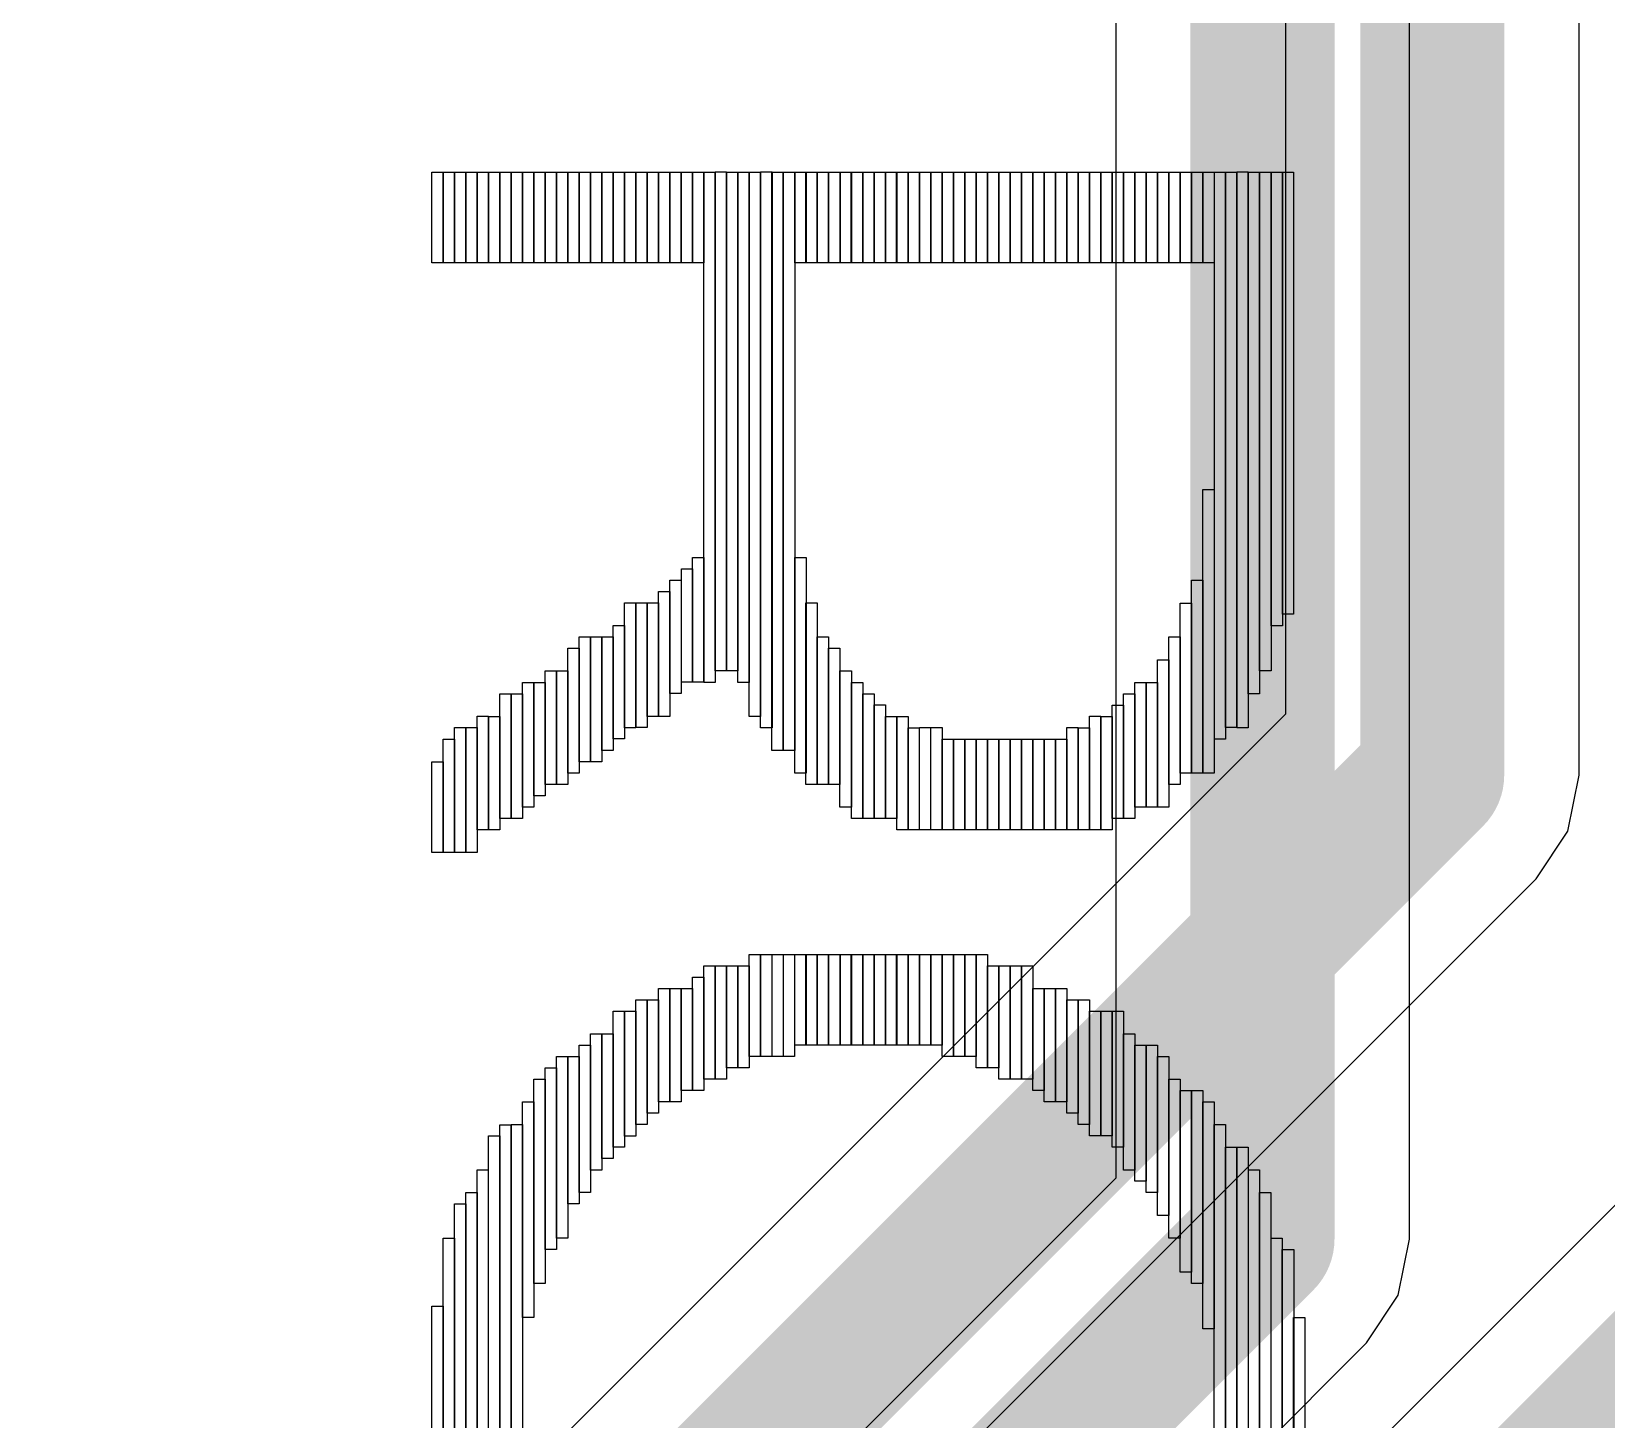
# Model space of a CAD drawing. Header units: millimetres. Extents: x -23 to 83, y -38 to 11.
# Drawn here: x -13.471 to -10.693, y -1.033 to 1.415 of the extents above; entities that cross this region are included whole.
import ezdxf

# ---------------------------------------------------------------- set-up
doc = ezdxf.new("R2010")
doc.units = ezdxf.units.MM
for name, color, linetype in [('BottomLayer', 5, 'Continuous'), ('TopLayer', 1, 'Continuous'), ('TopOverlay', 2, 'Continuous')]:
    doc.layers.add(name, color=color, linetype=linetype)

msp = doc.modelspace()

# ---------------------------------------------------------------- linework, layer by layer
at = {"layer": 'BottomLayer'}
for p, q in [((-11.2595, 5.4577), (-11.2595, 0.2112)), ((-10.7415, 0.1039), (-10.7415, 5.3504)), ((-11.2595, 0.2112), (-12.6848, -1.2142)), ((-10.7612, 0.0048), (-10.7415, 0.1039)), ((-10.8174, -0.0792), (-10.7612, 0.0048)), ((-12.3944, -1.6563), (-10.8174, -0.0792))]:
    msp.add_line(p, q, dxfattribs=at)
at = {"layer": 'BottomLayer', "const_width": 0.254}
for points in [[(-11.0005, 0.1039), (-11.0005, 5.4577)], [(-12.5776, -1.4732), (-11.0005, 0.1039)]]:
    msp.add_lwpolyline(points, dxfattribs=at)
at = {"layer": 'BottomLayer', "const_width": 0.127}
msp.add_lwpolyline([(-11.064, 0.1039, 1), (-10.937, 0.1039, 1)], format="xyb", close=True, dxfattribs=at)
msp.add_lwpolyline([(-11.064, 0.1039, 1), (-10.937, 0.1039, 1)], format="xyb", close=True, dxfattribs=at)
at = {"layer": 'TopLayer'}
for p, q in [((-3.8564, 6.1672), (-17.4545, -7.4308)), ((-11.5587, 5.3816), (-11.5587, -0.6072)), ((-11.0408, -0.7144), (-11.0408, 5.2743)), ((-11.5587, -0.6072), (-12.804, -1.8525)), ((-11.0605, -0.8135), (-11.0408, -0.7144)), ((-11.1166, -0.8976), (-11.0605, -0.8135)), ((-12.5136, -2.2946), (-11.1166, -0.8976))]:
    msp.add_line(p, q, dxfattribs=at)
at = {"layer": 'TopLayer', "const_width": 0.254}
for points in [[(-19.177, -9.5196), (-3.5916, 6.0658)], [(-11.2998, -0.7144), (-11.2998, 5.3816)], [(-12.6968, -2.1114), (-11.2998, -0.7144)]]:
    msp.add_lwpolyline(points, dxfattribs=at)
at = {"layer": 'TopLayer', "const_width": 0.127}
msp.add_lwpolyline([(-11.3633, -0.7144, 1), (-11.2363, -0.7144, 1)], format="xyb", close=True, dxfattribs=at)
msp.add_lwpolyline([(-11.3633, -0.7144, 1), (-11.2363, -0.7144, 1)], format="xyb", close=True, dxfattribs=at)
at = {"layer": 'TopOverlay'}
for p, q in [((-12.7649, 1.0075), (-12.7649, 1.1675)), ((-12.7649, 1.1675), (-12.7448, 1.1675)), ((-12.7448, 1.0075), (-12.7448, 1.1675)), ((-12.7448, 1.1675), (-12.7248, 1.1675)), ((-12.7448, 1.1675), (-12.7448, 1.0075)), ((-12.725, 1.0075), (-12.725, 1.1675)), ((-12.725, 1.1675), (-12.705, 1.1675)), ((-12.7248, 1.1675), (-12.7248, 1.0075)), ((-12.705, 1.0075), (-12.705, 1.1675)), ((-12.705, 1.1675), (-12.6849, 1.1675)), ((-12.705, 1.1675), (-12.705, 1.0075)), ((-12.6849, 1.0075), (-12.6849, 1.1675)), ((-12.6849, 1.1675), (-12.6648, 1.1675)), ((-12.6849, 1.1675), (-12.6849, 1.0075)), ((-12.6648, 1.0075), (-12.6648, 1.1675)), ((-12.6648, 1.1675), (-12.6448, 1.1675)), ((-12.6648, 1.1675), (-12.6648, 1.0075)), ((-12.645, 1.0075), (-12.645, 1.1675)), ((-12.645, 1.1675), (-12.6249, 1.1675)), ((-12.6448, 1.1675), (-12.6448, 1.0075)), ((-12.6249, 1.0075), (-12.6249, 1.1675)), ((-12.6249, 1.1675), (-12.6049, 1.1675)), ((-12.6249, 1.1675), (-12.6249, 1.0075)), ((-12.6049, 1.0075), (-12.6049, 1.1675)), ((-12.6049, 1.1675), (-12.5848, 1.1675)), ((-12.6049, 1.1675), (-12.6049, 1.0075)), ((-12.5848, 1.0075), (-12.5848, 1.1675)), ((-12.5848, 1.1675), (-12.5647, 1.1675)), ((-12.5848, 1.1675), (-12.5848, 1.0075)), ((-12.565, 1.0075), (-12.565, 1.1675)), ((-12.565, 1.1675), (-12.5449, 1.1675)), ((-12.5647, 1.1675), (-12.5647, 1.0075)), ((-12.5449, 1.0075), (-12.5449, 1.1675)), ((-12.5449, 1.1675), (-12.5249, 1.1675)), ((-12.5449, 1.1675), (-12.5449, 1.0075)), ((-12.5249, 1.0075), (-12.5249, 1.1675)), ((-12.5249, 1.1675), (-12.5048, 1.1675)), ((-12.5249, 1.1675), (-12.5249, 1.0075)), ((-12.5048, 1.0075), (-12.5048, 1.1675)), ((-12.5048, 1.1675), (-12.4847, 1.1675)), ((-12.5048, 1.1675), (-12.5048, 1.0075)), ((-12.485, 1.0075), (-12.485, 1.1675)), ((-12.485, 1.1675), (-12.4649, 1.1675)), ((-12.4847, 1.1675), (-12.4847, 1.0075)), ((-12.4649, 1.0075), (-12.4649, 1.1675)), ((-12.4649, 1.1675), (-12.4449, 1.1675)), ((-12.4649, 1.1675), (-12.4649, 1.0075)), ((-12.4449, 1.0075), (-12.4449, 1.1675)), ((-12.4449, 1.1675), (-12.4248, 1.1675)), ((-12.4449, 1.1675), (-12.4449, 1.0075)), ((-12.4249, 1.0076), (-12.4249, 1.1674)), ((-12.4249, 1.1674), (-12.4049, 1.1674)), ((-12.4248, 1.1675), (-12.4248, 1.0075)), ((-12.405, 1.0075), (-12.405, 1.1675)), ((-12.405, 1.1675), (-12.3849, 1.1675)), ((-12.4049, 1.1674), (-12.4049, 1.0076)), ((-12.3849, 1.0075), (-12.3849, 1.1675)), ((-12.3849, 1.1675), (-12.3648, 1.1675)), ((-12.3849, 1.1675), (-12.3849, 1.0075)), ((-12.3648, 1.0075), (-12.3648, 1.1675)), ((-12.3648, 1.1675), (-12.3448, 1.1675)), ((-12.3648, 1.1675), (-12.3648, 1.0075)), ((-12.3449, 1.0076), (-12.3449, 1.1674)), ((-12.3449, 1.1674), (-12.3248, 1.1674)), ((-12.3448, 1.1675), (-12.3448, 1.0075)), ((-12.325, 1.0075), (-12.325, 1.1675)), ((-12.325, 1.1675), (-12.3049, 1.1675)), ((-12.3248, 1.1674), (-12.3248, 1.0076)), ((-12.3049, 1.0075), (-12.3049, 1.1675)), ((-12.3049, 1.1675), (-12.2848, 1.1675)), ((-12.3049, 1.1675), (-12.3049, 1.0075)), ((-12.285, 0.2675), (-12.285, 1.1674)), ((-12.285, 1.1674), (-12.2649, 1.1674)), ((-12.2848, 1.1675), (-12.2848, 1.0075)), ((-12.2649, 0.2875), (-12.2649, 1.1676)), ((-12.2649, 1.1676), (-12.2448, 1.1676)), ((-12.2649, 1.1674), (-12.2649, 0.2675)), ((-12.245, 0.2877), (-12.245, 1.1675)), ((-12.245, 1.1675), (-12.2249, 1.1675)), ((-12.2448, 1.1676), (-12.2448, 0.2875)), ((-12.2249, 0.2673), (-12.2249, 1.1675)), ((-12.2249, 1.1675), (-12.2048, 1.1675)), ((-12.2249, 1.1675), (-12.2249, 0.2877)), ((-12.205, 0.2075), (-12.205, 1.1674)), ((-12.205, 1.1674), (-12.1849, 1.1674)), ((-12.2048, 1.1675), (-12.2048, 0.2673)), ((-12.1849, 0.1875), (-12.1849, 1.1676)), ((-12.1849, 1.1676), (-12.1648, 1.1676)), ((-12.1849, 1.1674), (-12.1849, 0.2075)), ((-12.1649, 0.1474), (-12.1649, 1.1675)), ((-12.1649, 1.1675), (-12.1449, 1.1675)), ((-12.1648, 1.1676), (-12.1648, 0.1875)), ((-12.1449, 0.1474), (-12.1449, 1.1675)), ((-12.1449, 1.1675), (-12.1248, 1.1675)), ((-12.1449, 1.1675), (-12.1449, 0.1474)), ((-12.1248, 1.0075), (-12.1248, 1.1675)), ((-12.1248, 1.1675), (-12.1048, 1.1675)), ((-12.1248, 1.1675), (-12.1248, 0.1474)), ((-12.105, 1.0075), (-12.105, 1.1675)), ((-12.105, 1.1675), (-12.0849, 1.1675)), ((-12.1048, 1.1675), (-12.1048, 1.0075)), ((-12.0849, 1.0075), (-12.0849, 1.1675)), ((-12.0849, 1.1675), (-12.0649, 1.1675)), ((-12.0849, 1.1675), (-12.0849, 1.0075)), ((-12.0649, 1.0075), (-12.0649, 1.1675)), ((-12.0649, 1.1675), (-12.0448, 1.1675)), ((-12.0649, 1.1675), (-12.0649, 1.0075)), ((-12.0448, 1.0075), (-12.0448, 1.1675)), ((-12.0448, 1.1675), (-12.0247, 1.1675)), ((-12.0448, 1.1675), (-12.0448, 1.0075)), ((-12.025, 1.0075), (-12.025, 1.1675)), ((-12.025, 1.1675), (-12.0049, 1.1675)), ((-12.0247, 1.1675), (-12.0247, 1.0075)), ((-12.0049, 1.0075), (-12.0049, 1.1675)), ((-12.0049, 1.1675), (-11.9849, 1.1675)), ((-12.0049, 1.1675), (-12.0049, 1.0075)), ((-11.9849, 1.0075), (-11.9849, 1.1675)), ((-11.9849, 1.1675), (-11.9648, 1.1675)), ((-11.9849, 1.1675), (-11.9849, 1.0075)), ((-11.9648, 1.0075), (-11.9648, 1.1675)), ((-11.9648, 1.1675), (-11.9447, 1.1675)), ((-11.9648, 1.1675), (-11.9648, 1.0075)), ((-11.945, 1.0075), (-11.945, 1.1675)), ((-11.945, 1.1675), (-11.9249, 1.1675)), ((-11.9447, 1.1675), (-11.9447, 1.0075)), ((-11.9249, 1.0075), (-11.9249, 1.1675)), ((-11.9249, 1.1675), (-11.9049, 1.1675)), ((-11.9249, 1.1675), (-11.9249, 1.0075)), ((-11.9049, 1.0075), (-11.9049, 1.1675)), ((-11.9049, 1.1675), (-11.8848, 1.1675)), ((-11.9049, 1.1675), (-11.9049, 1.0075)), ((-11.8849, 1.0076), (-11.8849, 1.1674)), ((-11.8849, 1.1674), (-11.8648, 1.1674)), ((-11.8848, 1.1675), (-11.8848, 1.0075)), ((-11.865, 1.0075), (-11.865, 1.1675)), ((-11.865, 1.1675), (-11.8449, 1.1675)), ((-11.8648, 1.1674), (-11.8648, 1.0076)), ((-11.8449, 1.0075), (-11.8449, 1.1675)), ((-11.8449, 1.1675), (-11.8248, 1.1675)), ((-11.8449, 1.1675), (-11.8449, 1.0075)), ((-11.8248, 1.0075), (-11.8248, 1.1675)), ((-11.8248, 1.1675), (-11.8048, 1.1675)), ((-11.8248, 1.1675), (-11.8248, 1.0075)), ((-11.8049, 1.0076), (-11.8049, 1.1674)), ((-11.8049, 1.1674), (-11.7848, 1.1674)), ((-11.8048, 1.1675), (-11.8048, 1.0075)), ((-11.785, 1.0075), (-11.785, 1.1675)), ((-11.785, 1.1675), (-11.7649, 1.1675)), ((-11.7848, 1.1674), (-11.7848, 1.0076)), ((-11.7649, 1.1675), (-11.7649, 1.0075)), ((-11.7649, 1.0075), (-11.7649, 1.1675)), ((-11.7649, 1.1675), (-11.7448, 1.1675)), ((-11.7448, 1.0075), (-11.7448, 1.1675)), ((-11.7448, 1.1675), (-11.7248, 1.1675)), ((-11.7448, 1.1675), (-11.7448, 1.0075)), ((-11.725, 1.0075), (-11.725, 1.1675)), ((-11.725, 1.1675), (-11.705, 1.1675)), ((-11.7248, 1.1675), (-11.7248, 1.0075)), ((-11.705, 1.0075), (-11.705, 1.1675)), ((-11.705, 1.1675), (-11.6849, 1.1675)), ((-11.705, 1.1675), (-11.705, 1.0075)), ((-11.6849, 1.0075), (-11.6849, 1.1675)), ((-11.6849, 1.1675), (-11.6648, 1.1675)), ((-11.6849, 1.1675), (-11.6849, 1.0075)), ((-11.6648, 1.0075), (-11.6648, 1.1675)), ((-11.6648, 1.1675), (-11.6448, 1.1675)), ((-11.6648, 1.1675), (-11.6648, 1.0075)), ((-11.645, 1.0075), (-11.645, 1.1675)), ((-11.645, 1.1675), (-11.6249, 1.1675)), ((-11.6448, 1.1675), (-11.6448, 1.0075)), ((-11.6249, 1.0075), (-11.6249, 1.1675)), ((-11.6249, 1.1675), (-11.6049, 1.1675)), ((-11.6249, 1.1675), (-11.6249, 1.0075)), ((-11.6049, 1.0075), (-11.6049, 1.1675)), ((-11.6049, 1.1675), (-11.5848, 1.1675)), ((-11.6049, 1.1675), (-11.6049, 1.0075)), ((-11.5848, 1.0075), (-11.5848, 1.1675)), ((-11.5848, 1.1675), (-11.5647, 1.1675)), ((-11.5848, 1.1675), (-11.5848, 1.0075)), ((-11.565, 1.0075), (-11.565, 1.1675)), ((-11.565, 1.1675), (-11.5449, 1.1675)), ((-11.5647, 1.1675), (-11.5647, 1.0075)), ((-11.5449, 1.0075), (-11.5449, 1.1675)), ((-11.5449, 1.1675), (-11.5249, 1.1675)), ((-11.5449, 1.1675), (-11.5449, 1.0075)), ((-11.5249, 1.0075), (-11.5249, 1.1675)), ((-11.5249, 1.1675), (-11.5048, 1.1675)), ((-11.5249, 1.1675), (-11.5249, 1.0075)), ((-11.5048, 1.0075), (-11.5048, 1.1675)), ((-11.5048, 1.1675), (-11.4847, 1.1675)), ((-11.5048, 1.1675), (-11.5048, 1.0075)), ((-11.485, 1.0075), (-11.485, 1.1675)), ((-11.485, 1.1675), (-11.4649, 1.1675)), ((-11.4847, 1.1675), (-11.4847, 1.0075)), ((-11.4649, 1.0075), (-11.4649, 1.1675)), ((-11.4649, 1.1675), (-11.4449, 1.1675)), ((-11.4649, 1.1675), (-11.4649, 1.0075)), ((-11.4449, 1.1675), (-11.4449, 1.0075)), ((-11.4449, 1.0075), (-11.4449, 1.1675)), ((-11.4449, 1.1675), (-11.4248, 1.1675)), ((-11.4249, 1.0076), (-11.4249, 1.1674)), ((-11.4249, 1.1674), (-11.4049, 1.1674)), ((-11.4248, 1.1675), (-11.4248, 1.0075)), ((-11.405, 1.0075), (-11.405, 1.1675)), ((-11.405, 1.1675), (-11.3849, 1.1675)), ((-11.4049, 1.1674), (-11.4049, 1.0076)), ((-11.3849, 1.1675), (-11.3849, 1.0075)), ((-11.3847, 0.1675), (-11.3847, 1.1675)), ((-11.3847, 1.1675), (-11.3648, 1.1675)), ((-11.3648, 0.1876), (-11.3648, 1.1675)), ((-11.3648, 1.1675), (-11.3448, 1.1675)), ((-11.3648, 1.1675), (-11.3648, 0.1675)), ((-11.3449, 0.1875), (-11.3449, 1.1676)), ((-11.3449, 1.1676), (-11.3248, 1.1676)), ((-11.3448, 1.1675), (-11.3448, 0.1876)), ((-11.325, 0.2475), (-11.325, 1.1675)), ((-11.325, 1.1675), (-11.3049, 1.1675)), ((-11.3248, 1.1676), (-11.3248, 0.1875)), ((-11.3049, 0.2877), (-11.3049, 1.1675)), ((-11.3049, 1.1675), (-11.2848, 1.1675)), ((-11.3049, 1.1675), (-11.3049, 0.2475)), ((-11.2848, 0.3674), (-11.2848, 1.1675)), ((-11.2848, 1.1675), (-11.2648, 1.1675)), ((-11.2848, 1.1675), (-11.2848, 0.2877)), ((-11.2648, 0.3875), (-11.2648, 1.1675)), ((-11.2648, 1.1675), (-11.245, 1.1675)), ((-11.2648, 1.1675), (-11.2648, 0.3674)), ((-11.245, 1.1675), (-11.245, 0.3875)), ((-12.7448, 1.0075), (-12.7649, 1.0075)), ((-12.7248, 1.0075), (-12.7448, 1.0075)), ((-12.705, 1.0075), (-12.725, 1.0075)), ((-12.6849, 1.0075), (-12.705, 1.0075)), ((-12.6648, 1.0075), (-12.6849, 1.0075)), ((-12.6448, 1.0075), (-12.6648, 1.0075)), ((-12.6249, 1.0075), (-12.645, 1.0075)), ((-12.6049, 1.0075), (-12.6249, 1.0075)), ((-12.5848, 1.0075), (-12.6049, 1.0075)), ((-12.5647, 1.0075), (-12.5848, 1.0075)), ((-12.5449, 1.0075), (-12.565, 1.0075)), ((-12.5249, 1.0075), (-12.5449, 1.0075)), ((-12.5048, 1.0075), (-12.5249, 1.0075)), ((-12.4847, 1.0075), (-12.5048, 1.0075)), ((-12.4649, 1.0075), (-12.485, 1.0075)), ((-12.4449, 1.0075), (-12.4649, 1.0075)), ((-12.4248, 1.0075), (-12.4449, 1.0075)), ((-12.4049, 1.0076), (-12.4249, 1.0076)), ((-12.3849, 1.0075), (-12.405, 1.0075)), ((-12.3648, 1.0075), (-12.3849, 1.0075)), ((-12.3448, 1.0075), (-12.3648, 1.0075)), ((-12.3248, 1.0076), (-12.3449, 1.0076)), ((-12.3049, 1.0075), (-12.325, 1.0075)), ((-12.2848, 1.0075), (-12.3049, 1.0075)), ((-12.1048, 1.0075), (-12.1248, 1.0075)), ((-12.0849, 1.0075), (-12.105, 1.0075)), ((-12.0649, 1.0075), (-12.0849, 1.0075)), ((-12.0448, 1.0075), (-12.0649, 1.0075)), ((-12.0247, 1.0075), (-12.0448, 1.0075)), ((-12.0049, 1.0075), (-12.025, 1.0075)), ((-11.9849, 1.0075), (-12.0049, 1.0075)), ((-11.9648, 1.0075), (-11.9849, 1.0075)), ((-11.9447, 1.0075), (-11.9648, 1.0075)), ((-11.9249, 1.0075), (-11.945, 1.0075)), ((-11.9049, 1.0075), (-11.9249, 1.0075)), ((-11.8848, 1.0075), (-11.9049, 1.0075)), ((-11.8648, 1.0076), (-11.8849, 1.0076)), ((-11.8449, 1.0075), (-11.865, 1.0075)), ((-11.8248, 1.0075), (-11.8449, 1.0075)), ((-11.8048, 1.0075), (-11.8248, 1.0075)), ((-11.7848, 1.0076), (-11.8049, 1.0076)), ((-11.7649, 1.0075), (-11.785, 1.0075)), ((-11.7448, 1.0075), (-11.7649, 1.0075)), ((-11.7248, 1.0075), (-11.7448, 1.0075)), ((-11.705, 1.0075), (-11.725, 1.0075)), ((-11.6849, 1.0075), (-11.705, 1.0075)), ((-11.6648, 1.0075), (-11.6849, 1.0075)), ((-11.6448, 1.0075), (-11.6648, 1.0075)), ((-11.6249, 1.0075), (-11.645, 1.0075)), ((-11.6049, 1.0075), (-11.6249, 1.0075)), ((-11.5848, 1.0075), (-11.6049, 1.0075)), ((-11.5647, 1.0075), (-11.5848, 1.0075)), ((-11.5449, 1.0075), (-11.565, 1.0075)), ((-11.5249, 1.0075), (-11.5449, 1.0075)), ((-11.5048, 1.0075), (-11.5249, 1.0075)), ((-11.4847, 1.0075), (-11.5048, 1.0075)), ((-11.4649, 1.0075), (-11.485, 1.0075)), ((-11.4449, 1.0075), (-11.4649, 1.0075)), ((-11.4248, 1.0075), (-11.4449, 1.0075)), ((-11.4049, 1.0076), (-11.4249, 1.0076)), ((-11.3849, 1.0075), (-11.405, 1.0075)), ((-11.4049, 0.1074), (-11.4049, 0.6076)), ((-11.4049, 0.6076), (-11.3848, 0.6076)), ((-11.3848, 0.6076), (-11.3848, 0.1074)), ((-12.3049, 0.2676), (-12.3049, 0.4876)), ((-12.3049, 0.4876), (-12.2848, 0.4876)), ((-12.2848, 0.4876), (-12.2848, 0.2676)), ((-12.1248, 0.1076), (-12.1248, 0.4876)), ((-12.1248, 0.4876), (-12.1048, 0.4876)), ((-12.1048, 0.4876), (-12.1048, 0.1076)), ((-12.3449, 0.2477), (-12.3449, 0.4475)), ((-12.3449, 0.4475), (-12.3248, 0.4475)), ((-12.3248, 0.4475), (-12.3248, 0.2477)), ((-12.3247, 0.2676), (-12.3247, 0.4675)), ((-12.3247, 0.4675), (-12.3049, 0.4675)), ((-12.3049, 0.4675), (-12.3049, 0.2676)), ((-11.4249, 0.1074), (-11.4249, 0.4475)), ((-11.4249, 0.4475), (-11.4049, 0.4475)), ((-11.4049, 0.4475), (-11.4049, 0.1074)), ((-12.3647, 0.2075), (-12.3647, 0.4275)), ((-12.3647, 0.4275), (-12.3449, 0.4275)), ((-12.3449, 0.4275), (-12.3449, 0.2075)), ((-12.4249, 0.1875), (-12.4249, 0.4077)), ((-12.4249, 0.4077), (-12.4049, 0.4077)), ((-12.405, 0.1876), (-12.405, 0.4075)), ((-12.405, 0.4075), (-12.3849, 0.4075)), ((-12.4049, 0.4077), (-12.4049, 0.1875)), ((-12.3849, 0.2074), (-12.3849, 0.4075)), ((-12.3849, 0.4075), (-12.3648, 0.4075)), ((-12.3849, 0.4075), (-12.3849, 0.1876)), ((-12.3648, 0.4075), (-12.3648, 0.2074)), ((-12.105, 0.0875), (-12.105, 0.4075)), ((-12.105, 0.4075), (-12.0849, 0.4075)), ((-12.0849, 0.4075), (-12.0849, 0.0875)), ((-11.445, 0.1074), (-11.445, 0.4074)), ((-11.445, 0.4074), (-11.4249, 0.4074)), ((-11.4249, 0.4074), (-11.4249, 0.1074)), ((-12.445, 0.1676), (-12.445, 0.3675)), ((-12.445, 0.3675), (-12.4249, 0.3675)), ((-12.4249, 0.3675), (-12.4249, 0.1676)), ((-11.2648, 0.3674), (-11.2848, 0.3674)), ((-11.245, 0.3875), (-11.2648, 0.3875)), ((-12.5048, 0.1274), (-12.5048, 0.3476)), ((-12.5048, 0.3476), (-12.485, 0.3476)), ((-12.485, 0.3476), (-12.485, 0.1274)), ((-12.4849, 0.1275), (-12.4849, 0.3475)), ((-12.4849, 0.3475), (-12.465, 0.3475)), ((-12.465, 0.3475), (-12.465, 0.1275)), ((-12.4649, 0.1474), (-12.4649, 0.3476)), ((-12.4649, 0.3476), (-12.4449, 0.3476)), ((-12.4449, 0.3476), (-12.4449, 0.1474)), ((-12.0849, 0.0875), (-12.0849, 0.3476)), ((-12.0849, 0.3476), (-12.0649, 0.3476)), ((-12.0649, 0.3476), (-12.0649, 0.0875)), ((-11.4649, 0.0875), (-11.4649, 0.3476)), ((-11.4649, 0.3476), (-11.4449, 0.3476)), ((-11.4449, 0.3476), (-11.4449, 0.0875)), ((-12.5249, 0.1076), (-12.5249, 0.3275)), ((-12.5249, 0.3275), (-12.5048, 0.3275)), ((-12.5048, 0.3275), (-12.5048, 0.1076)), ((-12.0649, 0.0875), (-12.0649, 0.3275)), ((-12.0649, 0.3275), (-12.0451, 0.3275)), ((-12.0451, 0.3275), (-12.0451, 0.0875)), ((-11.4849, 0.0475), (-11.4849, 0.3073)), ((-11.4849, 0.3073), (-11.4648, 0.3073)), ((-11.4648, 0.3073), (-11.4648, 0.0475)), ((-12.5649, 0.0876), (-12.5649, 0.2875)), ((-12.5649, 0.2875), (-12.5448, 0.2875)), ((-12.5449, 0.0875), (-12.5449, 0.2877)), ((-12.5449, 0.2877), (-12.5249, 0.2877)), ((-12.5448, 0.2875), (-12.5448, 0.0876)), ((-12.5249, 0.2877), (-12.5249, 0.0875)), ((-12.2448, 0.2875), (-12.2649, 0.2875)), ((-12.2249, 0.2877), (-12.245, 0.2877)), ((-12.0449, 0.0475), (-12.0449, 0.2875)), ((-12.0449, 0.2875), (-12.0249, 0.2875)), ((-12.0249, 0.2875), (-12.0249, 0.0475)), ((-11.2848, 0.2877), (-11.3049, 0.2877)), ((-12.6047, 0.0475), (-12.6047, 0.2675)), ((-12.6047, 0.2675), (-12.5849, 0.2675)), ((-12.5849, 0.0676), (-12.5849, 0.2675)), ((-12.5849, 0.2675), (-12.5649, 0.2675)), ((-12.5849, 0.2675), (-12.5849, 0.0475)), ((-12.5649, 0.2675), (-12.5649, 0.0676)), ((-12.3049, 0.2676), (-12.3247, 0.2676)), ((-12.2848, 0.2676), (-12.3049, 0.2676)), ((-12.2649, 0.2675), (-12.285, 0.2675)), ((-12.2048, 0.2673), (-12.2249, 0.2673)), ((-12.0249, 0.0274), (-12.0249, 0.2675)), ((-12.0249, 0.2675), (-12.0048, 0.2675)), ((-12.0048, 0.2675), (-12.0048, 0.0274)), ((-11.5247, 0.0475), (-11.5247, 0.2675)), ((-11.5247, 0.2675), (-11.5049, 0.2675)), ((-11.5049, 0.2675), (-11.5049, 0.0475)), ((-11.5047, 0.0475), (-11.5047, 0.2675)), ((-11.5047, 0.2675), (-11.4849, 0.2675)), ((-11.4849, 0.2675), (-11.4849, 0.0475)), ((-12.645, 0.0276), (-12.645, 0.2475)), ((-12.645, 0.2475), (-12.6249, 0.2475)), ((-12.6249, 0.2475), (-12.6249, 0.0276)), ((-12.6249, 0.0276), (-12.6249, 0.2475)), ((-12.6249, 0.2475), (-12.6049, 0.2475)), ((-12.6049, 0.2475), (-12.6049, 0.0276)), ((-12.3248, 0.2477), (-12.3449, 0.2477)), ((-12.0049, 0.0276), (-12.0049, 0.2475)), ((-12.0049, 0.2475), (-11.9849, 0.2475)), ((-11.9849, 0.2475), (-11.9849, 0.0276)), ((-11.9847, 0.0274), (-11.9847, 0.2276)), ((-11.9847, 0.2276), (-11.9649, 0.2276)), ((-11.9649, 0.2276), (-11.9649, 0.0274)), ((-11.5647, 0.0276), (-11.5647, 0.2275)), ((-11.5647, 0.2275), (-11.5449, 0.2275)), ((-11.5449, 0.0276), (-11.5449, 0.2475)), ((-11.5449, 0.2475), (-11.5249, 0.2475)), ((-11.5449, 0.2275), (-11.5449, 0.0276)), ((-11.5249, 0.2475), (-11.5249, 0.0276)), ((-11.3049, 0.2475), (-11.325, 0.2475)), ((-12.6849, 0.0075), (-12.6849, 0.2076)), ((-12.6849, 0.2076), (-12.6648, 0.2076)), ((-12.6649, 0.0076), (-12.6649, 0.2075)), ((-12.6649, 0.2075), (-12.6449, 0.2075)), ((-12.6648, 0.2076), (-12.6648, 0.0075)), ((-12.6449, 0.2075), (-12.6449, 0.0076)), ((-12.3648, 0.2074), (-12.3849, 0.2074)), ((-12.3449, 0.2075), (-12.3647, 0.2075)), ((-12.1849, 0.2075), (-12.205, 0.2075)), ((-11.9649, 0.0274), (-11.9649, 0.2075)), ((-11.9649, 0.2075), (-11.9449, 0.2075)), ((-11.9449, 0.0076), (-11.9449, 0.2075)), ((-11.9449, 0.2075), (-11.9248, 0.2075)), ((-11.9449, 0.2075), (-11.9449, 0.0274)), ((-11.9248, 0.2075), (-11.9248, 0.0076)), ((-11.6049, 0.0075), (-11.6049, 0.2076)), ((-11.6049, 0.2076), (-11.5848, 0.2076)), ((-11.5849, 0.0076), (-11.5849, 0.2075)), ((-11.5849, 0.2075), (-11.5649, 0.2075)), ((-11.5848, 0.2076), (-11.5848, 0.0075)), ((-11.5649, 0.2075), (-11.5649, 0.0076)), ((-12.745, -0.0325), (-12.745, 0.1674)), ((-12.745, 0.1674), (-12.7249, 0.1674)), ((-12.725, -0.0324), (-12.725, 0.1876)), ((-12.725, 0.1876), (-12.705, 0.1876)), ((-12.7249, 0.1674), (-12.7249, -0.0325)), ((-12.705, -0.0324), (-12.705, 0.1876)), ((-12.705, 0.1876), (-12.6849, 0.1876)), ((-12.705, 0.1876), (-12.705, -0.0324)), ((-12.6849, 0.1876), (-12.6849, -0.0324)), ((-12.4249, 0.1676), (-12.445, 0.1676)), ((-12.4049, 0.1875), (-12.4249, 0.1875)), ((-12.3849, 0.1876), (-12.405, 0.1876)), ((-12.1648, 0.1875), (-12.1849, 0.1875)), ((-11.9248, 0.0076), (-11.9248, 0.1875)), ((-11.9248, 0.1875), (-11.905, 0.1875)), ((-11.905, 0.1875), (-11.905, 0.0076)), ((-11.9049, 0.0075), (-11.9049, 0.1876)), ((-11.9049, 0.1876), (-11.885, 0.1876)), ((-11.885, 0.1876), (-11.885, 0.0075)), ((-11.8848, 0.0075), (-11.8848, 0.1876)), ((-11.8848, 0.1876), (-11.865, 0.1876)), ((-11.865, 0.1876), (-11.865, 0.0075)), ((-11.865, 0.0075), (-11.865, 0.1675)), ((-11.865, 0.1675), (-11.8449, 0.1675)), ((-11.8449, 0.1675), (-11.8449, 0.0075)), ((-11.8449, 0.0075), (-11.8449, 0.1675)), ((-11.8449, 0.1675), (-11.8248, 0.1675)), ((-11.8248, 0.0075), (-11.8248, 0.1675)), ((-11.8248, 0.1675), (-11.8048, 0.1675)), ((-11.8248, 0.1675), (-11.8248, 0.0075)), ((-11.8049, 0.0076), (-11.8049, 0.1674)), ((-11.8049, 0.1674), (-11.7848, 0.1674)), ((-11.8048, 0.1675), (-11.8048, 0.0075)), ((-11.785, 0.0075), (-11.785, 0.1675)), ((-11.785, 0.1675), (-11.7649, 0.1675)), ((-11.7848, 0.1674), (-11.7848, 0.0076)), ((-11.7649, 0.0075), (-11.7649, 0.1675)), ((-11.7649, 0.1675), (-11.7448, 0.1675)), ((-11.7649, 0.1675), (-11.7649, 0.0075)), ((-11.7448, 0.0075), (-11.7448, 0.1675)), ((-11.7448, 0.1675), (-11.7248, 0.1675)), ((-11.7448, 0.1675), (-11.7448, 0.0075)), ((-11.725, 0.0075), (-11.725, 0.1675)), ((-11.725, 0.1675), (-11.705, 0.1675)), ((-11.7248, 0.1675), (-11.7248, 0.0075)), ((-11.705, 0.0075), (-11.705, 0.1675)), ((-11.705, 0.1675), (-11.6849, 0.1675)), ((-11.705, 0.1675), (-11.705, 0.0075)), ((-11.6849, 0.0075), (-11.6849, 0.1675)), ((-11.6849, 0.1675), (-11.6648, 0.1675)), ((-11.6849, 0.1675), (-11.6849, 0.0075)), ((-11.6648, 0.0075), (-11.6648, 0.1675)), ((-11.6648, 0.1675), (-11.6448, 0.1675)), ((-11.6648, 0.1675), (-11.6648, 0.0075)), ((-11.6448, 0.0075), (-11.6448, 0.1876)), ((-11.6448, 0.1876), (-11.6249, 0.1876)), ((-11.6448, 0.1675), (-11.6448, 0.0075)), ((-11.6249, 0.1876), (-11.6249, 0.0075)), ((-11.6248, 0.0076), (-11.6248, 0.1875)), ((-11.6248, 0.1875), (-11.605, 0.1875)), ((-11.605, 0.1875), (-11.605, 0.0076)), ((-11.3648, 0.1675), (-11.3847, 0.1675)), ((-11.3448, 0.1876), (-11.3648, 0.1876)), ((-11.3248, 0.1875), (-11.3449, 0.1875)), ((-12.4449, 0.1474), (-12.4649, 0.1474)), ((-12.1449, 0.1474), (-12.1649, 0.1474)), ((-12.1248, 0.1474), (-12.1449, 0.1474)), ((-12.7648, -0.0325), (-12.7648, 0.1275)), ((-12.7648, 0.1275), (-12.745, 0.1275)), ((-12.745, 0.1275), (-12.745, -0.0325)), ((-12.485, 0.1274), (-12.5048, 0.1274)), ((-12.465, 0.1275), (-12.4849, 0.1275)), ((-12.5448, 0.0876), (-12.5649, 0.0876)), ((-12.5249, 0.0875), (-12.5449, 0.0875)), ((-12.5048, 0.1076), (-12.5249, 0.1076)), ((-12.1048, 0.1076), (-12.1248, 0.1076)), ((-12.0849, 0.0875), (-12.105, 0.0875)), ((-12.0649, 0.0875), (-12.0849, 0.0875)), ((-12.0451, 0.0875), (-12.0649, 0.0875)), ((-11.4449, 0.0875), (-11.4649, 0.0875)), ((-11.4249, 0.1074), (-11.445, 0.1074)), ((-11.4049, 0.1074), (-11.4249, 0.1074)), ((-11.3848, 0.1074), (-11.4049, 0.1074)), ((-12.5649, 0.0676), (-12.5849, 0.0676)), ((-12.5849, 0.0475), (-12.6047, 0.0475)), ((-12.0249, 0.0475), (-12.0449, 0.0475)), ((-11.5049, 0.0475), (-11.5247, 0.0475)), ((-11.4849, 0.0475), (-11.5047, 0.0475)), ((-11.4648, 0.0475), (-11.4849, 0.0475)), ((-12.6648, 0.0075), (-12.6849, 0.0075)), ((-12.6449, 0.0076), (-12.6649, 0.0076)), ((-12.6249, 0.0276), (-12.645, 0.0276)), ((-12.6049, 0.0276), (-12.6249, 0.0276)), ((-12.0048, 0.0274), (-12.0249, 0.0274)), ((-11.9849, 0.0276), (-12.0049, 0.0276)), ((-11.9649, 0.0274), (-11.9847, 0.0274)), ((-11.9449, 0.0274), (-11.9649, 0.0274)), ((-11.9248, 0.0076), (-11.9449, 0.0076)), ((-11.905, 0.0076), (-11.9248, 0.0076)), ((-11.885, 0.0075), (-11.9049, 0.0075)), ((-11.865, 0.0075), (-11.8848, 0.0075)), ((-11.8449, 0.0075), (-11.865, 0.0075)), ((-11.8248, 0.0075), (-11.8449, 0.0075)), ((-11.8048, 0.0075), (-11.8248, 0.0075)), ((-11.7848, 0.0076), (-11.8049, 0.0076)), ((-11.7649, 0.0075), (-11.785, 0.0075)), ((-11.7448, 0.0075), (-11.7649, 0.0075)), ((-11.7248, 0.0075), (-11.7448, 0.0075)), ((-11.705, 0.0075), (-11.725, 0.0075)), ((-11.6849, 0.0075), (-11.705, 0.0075)), ((-11.6648, 0.0075), (-11.6849, 0.0075)), ((-11.6448, 0.0075), (-11.6648, 0.0075)), ((-11.6249, 0.0075), (-11.6448, 0.0075)), ((-11.605, 0.0076), (-11.6248, 0.0076)), ((-11.5848, 0.0075), (-11.6049, 0.0075)), ((-11.5649, 0.0076), (-11.5849, 0.0076)), ((-11.5449, 0.0276), (-11.5647, 0.0276)), ((-11.5249, 0.0276), (-11.5449, 0.0276)), ((-12.745, -0.0325), (-12.7648, -0.0325)), ((-12.7249, -0.0325), (-12.745, -0.0325)), ((-12.705, -0.0324), (-12.725, -0.0324)), ((-12.6849, -0.0324), (-12.705, -0.0324)), ((-12.2048, -0.3926), (-12.2048, -0.2125)), ((-12.2048, -0.2125), (-12.185, -0.2125)), ((-12.185, -0.2125), (-12.185, -0.3926)), ((-12.1848, -0.3926), (-12.1848, -0.2125)), ((-12.1848, -0.2125), (-12.1649, -0.2125)), ((-12.1649, -0.2125), (-12.1649, -0.3926)), ((-12.1648, -0.3924), (-12.1648, -0.2126)), ((-12.1648, -0.2126), (-12.145, -0.2126)), ((-12.145, -0.2126), (-12.145, -0.3924)), ((-12.1448, -0.3924), (-12.1448, -0.2126)), ((-12.1448, -0.2126), (-12.1249, -0.2126)), ((-12.1249, -0.2126), (-12.1249, -0.3924)), ((-12.1248, -0.3725), (-12.1248, -0.2125)), ((-12.1248, -0.2125), (-12.1048, -0.2125)), ((-12.105, -0.3725), (-12.105, -0.2125)), ((-12.105, -0.2125), (-12.0849, -0.2125)), ((-12.1048, -0.2125), (-12.1048, -0.3725)), ((-12.0849, -0.3725), (-12.0849, -0.2125)), ((-12.0849, -0.2125), (-12.0649, -0.2125)), ((-12.0849, -0.2125), (-12.0849, -0.3725)), ((-12.0649, -0.3725), (-12.0649, -0.2125)), ((-12.0649, -0.2125), (-12.0448, -0.2125)), ((-12.0649, -0.2125), (-12.0649, -0.3725)), ((-12.0448, -0.3725), (-12.0448, -0.2125)), ((-12.0448, -0.2125), (-12.0247, -0.2125)), ((-12.0448, -0.2125), (-12.0448, -0.3725)), ((-12.025, -0.3725), (-12.025, -0.2125)), ((-12.025, -0.2125), (-12.0049, -0.2125)), ((-12.0247, -0.2125), (-12.0247, -0.3725)), ((-12.0049, -0.3725), (-12.0049, -0.2125)), ((-12.0049, -0.2125), (-11.9849, -0.2125)), ((-12.0049, -0.2125), (-12.0049, -0.3725)), ((-11.9849, -0.3725), (-11.9849, -0.2125)), ((-11.9849, -0.2125), (-11.9648, -0.2125)), ((-11.9849, -0.2125), (-11.9849, -0.3725)), ((-11.9648, -0.3725), (-11.9648, -0.2125)), ((-11.9648, -0.2125), (-11.9447, -0.2125)), ((-11.9648, -0.2125), (-11.9648, -0.3725)), ((-11.945, -0.3725), (-11.945, -0.2125)), ((-11.945, -0.2125), (-11.9249, -0.2125)), ((-11.9447, -0.2125), (-11.9447, -0.3725)), ((-11.9249, -0.3725), (-11.9249, -0.2125)), ((-11.9249, -0.2125), (-11.9049, -0.2125)), ((-11.9249, -0.2125), (-11.9249, -0.3725)), ((-11.9049, -0.3725), (-11.9049, -0.2125)), ((-11.9049, -0.2125), (-11.8848, -0.2125)), ((-11.9049, -0.2125), (-11.9049, -0.3725)), ((-11.8849, -0.3724), (-11.8849, -0.2126)), ((-11.8849, -0.2126), (-11.8648, -0.2126)), ((-11.8848, -0.2125), (-11.8848, -0.3725)), ((-11.8648, -0.2126), (-11.8648, -0.3724)), ((-11.8647, -0.3926), (-11.8647, -0.2125)), ((-11.8647, -0.2125), (-11.8449, -0.2125)), ((-11.8449, -0.2125), (-11.8449, -0.3926)), ((-11.8448, -0.3924), (-11.8448, -0.2126)), ((-11.8448, -0.2126), (-11.825, -0.2126)), ((-11.825, -0.2126), (-11.825, -0.3924)), ((-11.8248, -0.3926), (-11.8248, -0.2125)), ((-11.8248, -0.2125), (-11.805, -0.2125)), ((-11.805, -0.2125), (-11.805, -0.3926)), ((-11.8049, -0.4125), (-11.8049, -0.2126)), ((-11.8049, -0.2126), (-11.7848, -0.2126)), ((-11.7848, -0.2126), (-11.7848, -0.4125)), ((-12.2848, -0.4324), (-12.2848, -0.2325)), ((-12.2848, -0.2325), (-12.265, -0.2325)), ((-12.265, -0.2325), (-12.265, -0.4324)), ((-12.2648, -0.4324), (-12.2648, -0.2325)), ((-12.2648, -0.2325), (-12.245, -0.2325)), ((-12.245, -0.2325), (-12.245, -0.4324)), ((-12.2448, -0.4125), (-12.2448, -0.2324)), ((-12.2448, -0.2324), (-12.2248, -0.2324)), ((-12.2249, -0.4124), (-12.2249, -0.2325)), ((-12.2249, -0.2325), (-12.2048, -0.2325)), ((-12.2248, -0.2324), (-12.2248, -0.4125)), ((-12.2048, -0.2325), (-12.2048, -0.4124)), ((-11.7848, -0.4125), (-11.7848, -0.2324)), ((-11.7848, -0.2324), (-11.7648, -0.2324)), ((-11.7648, -0.4326), (-11.7648, -0.2324)), ((-11.7648, -0.2324), (-11.745, -0.2324)), ((-11.7648, -0.2324), (-11.7648, -0.4125)), ((-11.745, -0.2324), (-11.745, -0.4326)), ((-11.7448, -0.4324), (-11.7448, -0.2325)), ((-11.7448, -0.2325), (-11.725, -0.2325)), ((-11.725, -0.2325), (-11.725, -0.4324)), ((-11.7248, -0.4324), (-11.7248, -0.2325)), ((-11.7248, -0.2325), (-11.705, -0.2325)), ((-11.705, -0.2325), (-11.705, -0.4324)), ((-12.365, -0.4724), (-12.365, -0.2725)), ((-12.365, -0.2725), (-12.3449, -0.2725)), ((-12.3449, -0.4724), (-12.3449, -0.2725)), ((-12.3449, -0.2725), (-12.3248, -0.2725)), ((-12.3449, -0.2725), (-12.3449, -0.4724)), ((-12.3248, -0.4526), (-12.3248, -0.2725)), ((-12.3248, -0.2725), (-12.3048, -0.2725)), ((-12.3248, -0.2725), (-12.3248, -0.4724)), ((-12.3049, -0.4525), (-12.3049, -0.2523)), ((-12.3049, -0.2523), (-12.2848, -0.2523)), ((-12.3048, -0.2725), (-12.3048, -0.4526)), ((-12.2848, -0.2523), (-12.2848, -0.4525)), ((-11.7048, -0.4526), (-11.7048, -0.2725)), ((-11.7048, -0.2725), (-11.6848, -0.2725)), ((-11.6849, -0.4726), (-11.6849, -0.2724)), ((-11.6849, -0.2724), (-11.6648, -0.2724)), ((-11.6848, -0.2725), (-11.6848, -0.4526)), ((-11.6649, -0.4724), (-11.6649, -0.2725)), ((-11.6649, -0.2725), (-11.6449, -0.2725)), ((-11.6648, -0.2724), (-11.6648, -0.4726)), ((-11.6449, -0.2725), (-11.6449, -0.4724)), ((-12.405, -0.5124), (-12.405, -0.2925)), ((-12.405, -0.2925), (-12.3849, -0.2925)), ((-12.3849, -0.4926), (-12.3849, -0.2925)), ((-12.3849, -0.2925), (-12.3648, -0.2925)), ((-12.3849, -0.2925), (-12.3849, -0.5124)), ((-12.3648, -0.2925), (-12.3648, -0.4926)), ((-11.6449, -0.4925), (-11.6449, -0.2926)), ((-11.6449, -0.2926), (-11.6248, -0.2926)), ((-11.6249, -0.5124), (-11.6249, -0.2925)), ((-11.6249, -0.2925), (-11.6049, -0.2925)), ((-11.6248, -0.2926), (-11.6248, -0.4925)), ((-11.6049, -0.2925), (-11.6049, -0.5124)), ((-12.445, -0.5524), (-12.445, -0.3124)), ((-12.445, -0.3124), (-12.4249, -0.3124)), ((-12.4249, -0.5326), (-12.4249, -0.3124)), ((-12.4249, -0.3124), (-12.4049, -0.3124)), ((-12.4249, -0.3124), (-12.4249, -0.5524)), ((-12.4049, -0.3124), (-12.4049, -0.5326)), ((-11.6049, -0.5325), (-11.6049, -0.3125)), ((-11.6049, -0.3125), (-11.5848, -0.3125)), ((-11.5848, -0.5325), (-11.5848, -0.3125)), ((-11.5848, -0.3125), (-11.5647, -0.3125)), ((-11.5848, -0.3125), (-11.5848, -0.5325)), ((-11.5649, -0.5524), (-11.5649, -0.3124)), ((-11.5649, -0.3124), (-11.5448, -0.3124)), ((-11.5647, -0.3125), (-11.5647, -0.5325)), ((-11.5448, -0.3124), (-11.5448, -0.5524)), ((-12.4849, -0.5926), (-12.4849, -0.3526)), ((-12.4849, -0.3526), (-12.4648, -0.3526)), ((-12.4649, -0.5724), (-12.4649, -0.3524)), ((-12.4649, -0.3524), (-12.4449, -0.3524)), ((-12.4648, -0.3526), (-12.4648, -0.5926)), ((-12.4449, -0.3524), (-12.4449, -0.5724)), ((-11.5448, -0.5926), (-11.5448, -0.3526)), ((-11.5448, -0.3526), (-11.5247, -0.3526)), ((-11.5247, -0.3526), (-11.5247, -0.5926)), ((-12.5049, -0.6325), (-12.5049, -0.3726)), ((-12.5049, -0.3726), (-12.4849, -0.3726)), ((-12.4849, -0.3726), (-12.4849, -0.6325)), ((-12.1048, -0.3725), (-12.1248, -0.3725)), ((-12.0849, -0.3725), (-12.105, -0.3725)), ((-12.0649, -0.3725), (-12.0849, -0.3725)), ((-12.0448, -0.3725), (-12.0649, -0.3725)), ((-12.0247, -0.3725), (-12.0448, -0.3725)), ((-12.0049, -0.3725), (-12.025, -0.3725)), ((-11.9849, -0.3725), (-12.0049, -0.3725)), ((-11.9648, -0.3725), (-11.9849, -0.3725)), ((-11.9447, -0.3725), (-11.9648, -0.3725)), ((-11.9249, -0.3725), (-11.945, -0.3725)), ((-11.9049, -0.3725), (-11.9249, -0.3725)), ((-11.8848, -0.3725), (-11.9049, -0.3725)), ((-11.8648, -0.3724), (-11.8849, -0.3724)), ((-11.5249, -0.6125), (-11.5249, -0.3725)), ((-11.5249, -0.3725), (-11.5051, -0.3725)), ((-11.5051, -0.3725), (-11.5051, -0.6125)), ((-11.5049, -0.6325), (-11.5049, -0.3726)), ((-11.5049, -0.3726), (-11.4849, -0.3726)), ((-11.4849, -0.3726), (-11.4849, -0.6325)), ((-12.5649, -0.7325), (-12.5649, -0.4125)), ((-12.5649, -0.4125), (-12.5451, -0.4125)), ((-12.5451, -0.4125), (-12.5451, -0.7325)), ((-12.5449, -0.7126), (-12.5449, -0.3926)), ((-12.5449, -0.3926), (-12.5249, -0.3926)), ((-12.5249, -0.3926), (-12.5249, -0.7126)), ((-12.5247, -0.6525), (-12.5247, -0.3924)), ((-12.5247, -0.3924), (-12.5049, -0.3924)), ((-12.5049, -0.3924), (-12.5049, -0.6525)), ((-12.2248, -0.4125), (-12.2448, -0.4125)), ((-12.2048, -0.4124), (-12.2249, -0.4124)), ((-12.185, -0.3926), (-12.2048, -0.3926)), ((-12.1649, -0.3926), (-12.1848, -0.3926)), ((-12.145, -0.3924), (-12.1648, -0.3924)), ((-12.1249, -0.3924), (-12.1448, -0.3924)), ((-11.8449, -0.3926), (-11.8647, -0.3926)), ((-11.825, -0.3924), (-11.8448, -0.3924)), ((-11.805, -0.3926), (-11.8248, -0.3926)), ((-11.7848, -0.4125), (-11.8049, -0.4125)), ((-11.7648, -0.4125), (-11.7848, -0.4125)), ((-11.485, -0.6725), (-11.485, -0.3926)), ((-11.485, -0.3926), (-11.4649, -0.3926)), ((-11.4649, -0.3926), (-11.4649, -0.6725)), ((-12.5849, -0.7925), (-12.5849, -0.4326)), ((-12.5849, -0.4326), (-12.5649, -0.4326)), ((-12.5649, -0.4326), (-12.5649, -0.7925)), ((-12.265, -0.4324), (-12.2848, -0.4324)), ((-12.245, -0.4324), (-12.2648, -0.4324)), ((-11.745, -0.4326), (-11.7648, -0.4326)), ((-11.725, -0.4324), (-11.7448, -0.4324)), ((-11.705, -0.4324), (-11.7248, -0.4324)), ((-11.4648, -0.7125), (-11.4648, -0.4326)), ((-11.4648, -0.4326), (-11.445, -0.4326)), ((-11.445, -0.4326), (-11.445, -0.7125)), ((-12.3048, -0.4526), (-12.3248, -0.4526)), ((-12.2848, -0.4525), (-12.3049, -0.4525)), ((-11.6848, -0.4526), (-11.7048, -0.4526)), ((-11.4449, -0.7725), (-11.4449, -0.4525)), ((-11.4449, -0.4525), (-11.4248, -0.4525)), ((-11.4249, -0.7925), (-11.4249, -0.4524)), ((-11.4249, -0.4524), (-11.4049, -0.4524)), ((-11.4248, -0.4525), (-11.4248, -0.7725)), ((-11.4049, -0.4524), (-11.4049, -0.7925)), ((-12.6049, -0.8526), (-12.6049, -0.4726)), ((-12.6049, -0.4726), (-12.5848, -0.4726)), ((-12.5848, -0.4726), (-12.5848, -0.8526)), ((-12.3648, -0.4926), (-12.3849, -0.4926)), ((-12.3449, -0.4724), (-12.365, -0.4724)), ((-12.3248, -0.4724), (-12.3449, -0.4724)), ((-11.6648, -0.4726), (-11.6849, -0.4726)), ((-11.6449, -0.4724), (-11.6649, -0.4724)), ((-11.6248, -0.4925), (-11.6449, -0.4925)), ((-11.4049, -0.8725), (-11.4049, -0.4724)), ((-11.4049, -0.4724), (-11.3848, -0.4724)), ((-11.3848, -0.4724), (-11.3848, -0.8725)), ((-12.6449, -1.4724), (-12.6449, -0.5126)), ((-12.6449, -0.5126), (-12.6248, -0.5126)), ((-12.6249, -1.4924), (-12.6249, -0.5124)), ((-12.6249, -0.5124), (-12.6049, -0.5124)), ((-12.6248, -0.5126), (-12.6248, -1.4724)), ((-12.6049, -0.5124), (-12.6049, -1.4924)), ((-12.3849, -0.5124), (-12.405, -0.5124)), ((-11.6049, -0.5124), (-11.6249, -0.5124)), ((-11.3849, -1.4924), (-11.3849, -0.5124)), ((-11.3849, -0.5124), (-11.3648, -0.5124)), ((-11.3648, -0.5124), (-11.3648, -1.4924)), ((-12.6648, -1.4324), (-12.6648, -0.5325)), ((-12.6648, -0.5325), (-12.645, -0.5325)), ((-12.645, -0.5325), (-12.645, -1.4324)), ((-12.4249, -0.5524), (-12.445, -0.5524)), ((-12.4049, -0.5326), (-12.4249, -0.5326)), ((-11.5848, -0.5325), (-11.6049, -0.5325)), ((-11.5647, -0.5325), (-11.5848, -0.5325)), ((-11.5448, -0.5524), (-11.5649, -0.5524)), ((-11.365, -1.4326), (-11.365, -0.5524)), ((-11.365, -0.5524), (-11.3449, -0.5524)), ((-11.3449, -1.4326), (-11.3449, -0.5524)), ((-11.3449, -0.5524), (-11.3248, -0.5524)), ((-11.3449, -0.5524), (-11.3449, -1.4326)), ((-11.3248, -0.5524), (-11.3248, -1.4326)), ((-12.4449, -0.5724), (-12.4649, -0.5724)), ((-12.6849, -1.3725), (-12.6849, -0.5925)), ((-12.6849, -0.5925), (-12.6651, -0.5925)), ((-12.6651, -0.5925), (-12.6651, -1.3725)), ((-12.4648, -0.5926), (-12.4849, -0.5926)), ((-11.5247, -0.5926), (-11.5448, -0.5926)), ((-11.3247, -1.3725), (-11.3247, -0.5925)), ((-11.3247, -0.5925), (-11.3049, -0.5925)), ((-11.3049, -0.5925), (-11.3049, -1.3725)), ((-12.7048, -1.3325), (-12.7048, -0.6325)), ((-12.7048, -0.6325), (-12.685, -0.6325)), ((-12.685, -0.6325), (-12.685, -1.3325)), ((-12.4849, -0.6325), (-12.5049, -0.6325)), ((-11.5051, -0.6125), (-11.5249, -0.6125)), ((-11.4849, -0.6325), (-11.5049, -0.6325)), ((-11.3048, -1.3325), (-11.3048, -0.6325)), ((-11.3048, -0.6325), (-11.285, -0.6325)), ((-11.285, -0.6325), (-11.285, -1.3325)), ((-12.7249, -1.3325), (-12.7249, -0.6525)), ((-12.7249, -0.6525), (-12.7048, -0.6525)), ((-12.7048, -0.6525), (-12.7048, -1.3325)), ((-12.5049, -0.6525), (-12.5247, -0.6525)), ((-11.4649, -0.6725), (-11.485, -0.6725)), ((-12.745, -1.2725), (-12.745, -0.7125)), ((-12.745, -0.7125), (-12.7249, -0.7125)), ((-12.7249, -0.7125), (-12.7249, -1.2725)), ((-12.5249, -0.7126), (-12.5449, -0.7126)), ((-11.445, -0.7125), (-11.4648, -0.7125)), ((-11.2847, -1.2525), (-11.2847, -0.7125)), ((-11.2847, -0.7125), (-11.2649, -0.7125)), ((-11.2649, -0.7125), (-11.2649, -1.2525)), ((-12.5451, -0.7325), (-12.5649, -0.7325)), ((-11.2649, -1.2525), (-11.2649, -0.7325)), ((-11.2649, -0.7325), (-11.2448, -0.7325)), ((-11.2448, -0.7325), (-11.2448, -1.2525)), ((-11.4248, -0.7725), (-11.4449, -0.7725)), ((-12.5649, -0.7925), (-12.5849, -0.7925)), ((-11.4049, -0.7925), (-11.4249, -0.7925)), ((-12.7649, -1.1723), (-12.7649, -0.8325)), ((-12.7649, -0.8325), (-12.7448, -0.8325)), ((-12.7448, -0.8325), (-12.7448, -1.1723)), ((-12.5848, -0.8526), (-12.6049, -0.8526)), ((-11.245, -1.1325), (-11.245, -0.8526)), ((-11.245, -0.8526), (-11.2249, -0.8526)), ((-11.2249, -0.8526), (-11.2249, -1.1325)), ((-11.3848, -0.8725), (-11.4049, -0.8725))]:
    msp.add_line(p, q, dxfattribs=at)

doc.saveas('drawing.dxf')
